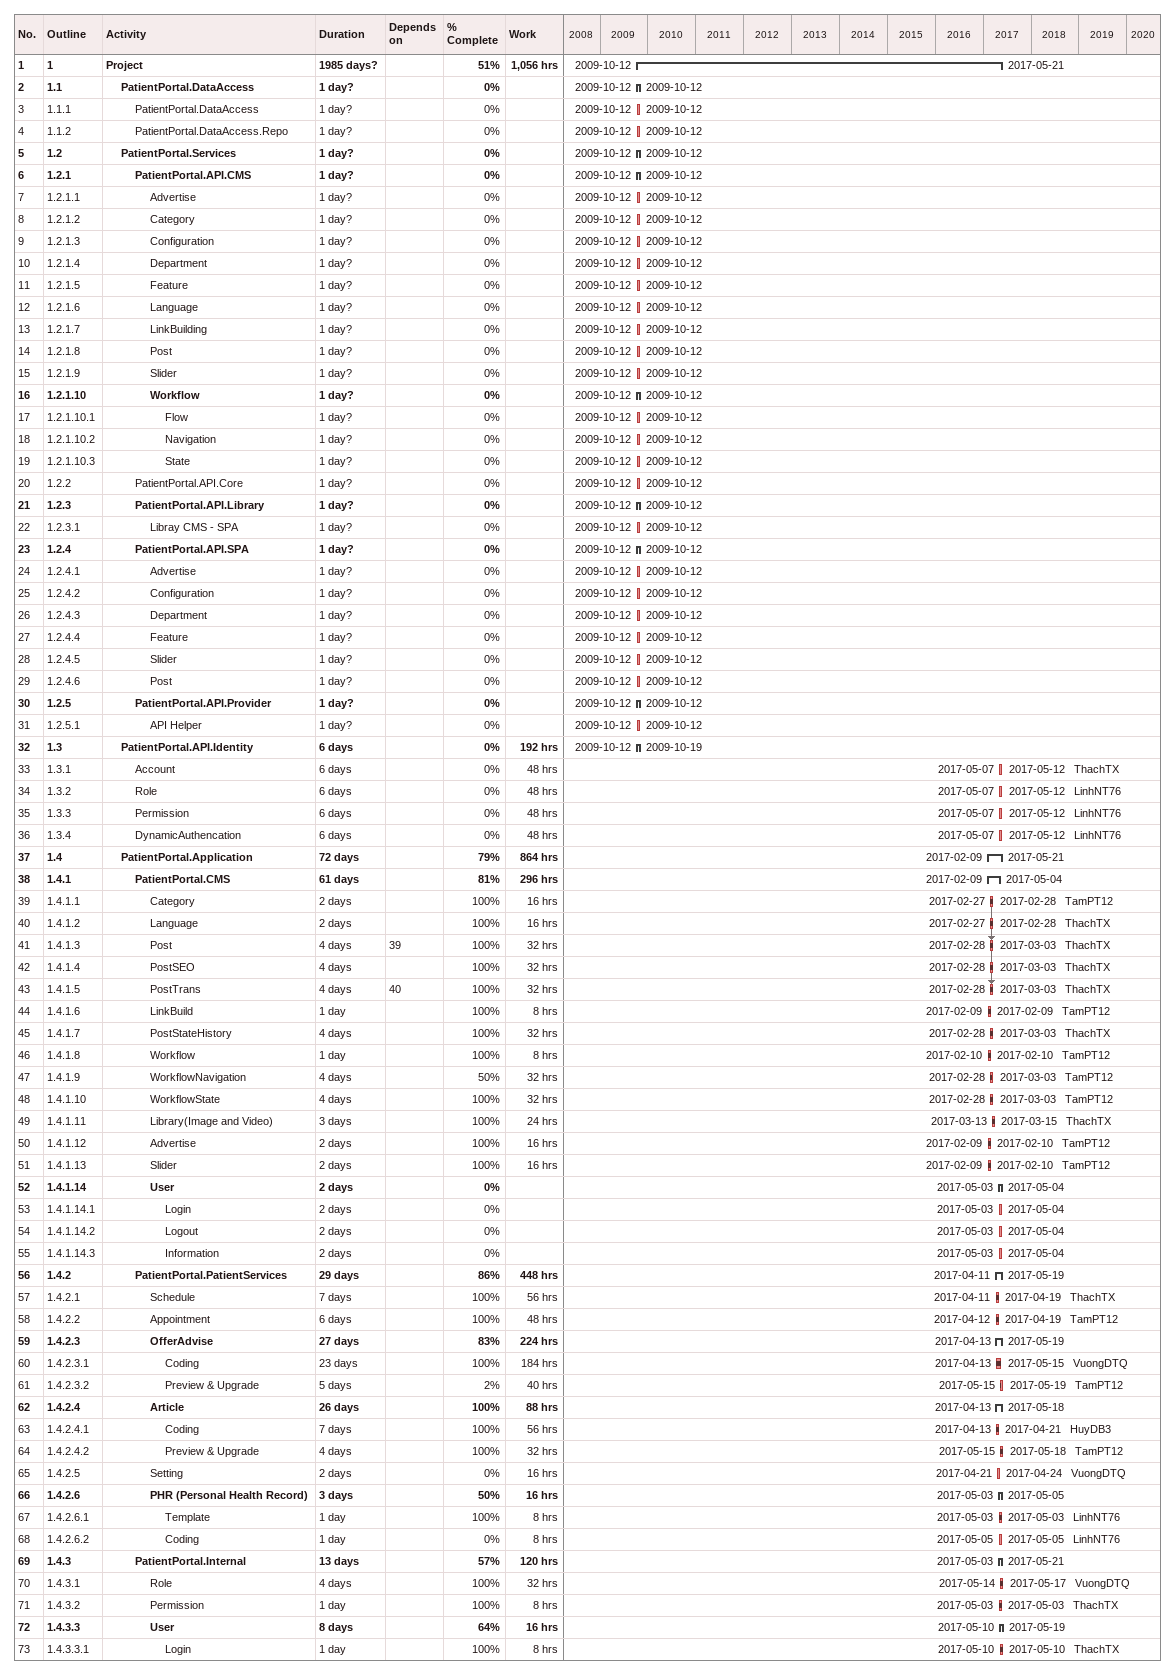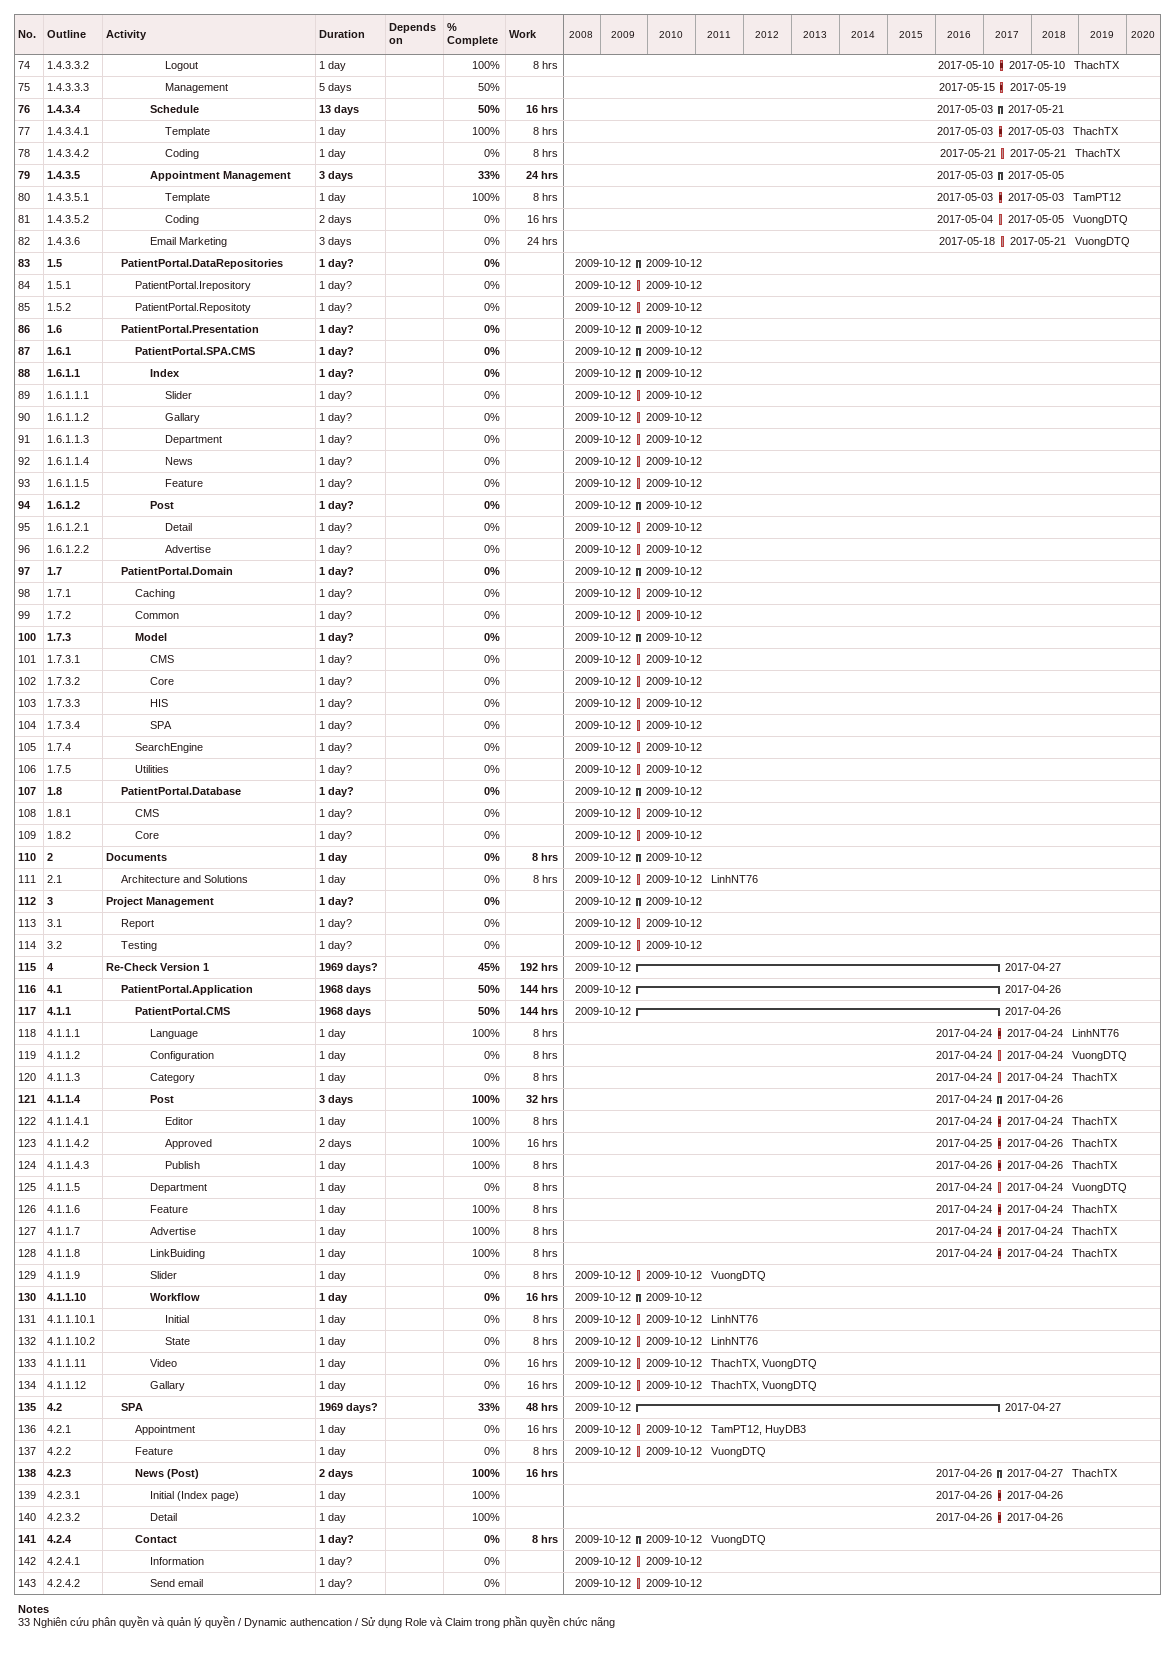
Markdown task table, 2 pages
| ID | WBS | Task | Duration | Start | Finish | Predecessors | Resources | % complete | Work (h) |
|---|---|---|---|---|---|---|---|---|---|
| 1 | 1 | **Project** | 1985d? | 2009-10-12 | 2017-05-21 |  |  | 51 | 1056 |
| 2 | 1.1 | **PatientPortal.DataAccess** | 1d? | 2009-10-12 | 2009-10-12 |  |  | 0 |  |
| 3 | 1.1.1 | PatientPortal.DataAccess | 1d? | 2009-10-12 | 2009-10-12 |  |  | 0 |  |
| 4 | 1.1.2 | PatientPortal.DataAccess.Repo | 1d? | 2009-10-12 | 2009-10-12 |  |  | 0 |  |
| 5 | 1.2 | **PatientPortal.Services** | 1d? | 2009-10-12 | 2009-10-12 |  |  | 0 |  |
| 6 | 1.2.1 | **PatientPortal.API.CMS** | 1d? | 2009-10-12 | 2009-10-12 |  |  | 0 |  |
| 7 | 1.2.1.1 | Advertise | 1d? | 2009-10-12 | 2009-10-12 |  |  | 0 |  |
| 8 | 1.2.1.2 | Category | 1d? | 2009-10-12 | 2009-10-12 |  |  | 0 |  |
| 9 | 1.2.1.3 | Configuration | 1d? | 2009-10-12 | 2009-10-12 |  |  | 0 |  |
| 10 | 1.2.1.4 | Department | 1d? | 2009-10-12 | 2009-10-12 |  |  | 0 |  |
| 11 | 1.2.1.5 | Feature | 1d? | 2009-10-12 | 2009-10-12 |  |  | 0 |  |
| 12 | 1.2.1.6 | Language | 1d? | 2009-10-12 | 2009-10-12 |  |  | 0 |  |
| 13 | 1.2.1.7 | LinkBuilding | 1d? | 2009-10-12 | 2009-10-12 |  |  | 0 |  |
| 14 | 1.2.1.8 | Post | 1d? | 2009-10-12 | 2009-10-12 |  |  | 0 |  |
| 15 | 1.2.1.9 | Slider | 1d? | 2009-10-12 | 2009-10-12 |  |  | 0 |  |
| 16 | 1.2.1.10 | **Workflow** | 1d? | 2009-10-12 | 2009-10-12 |  |  | 0 |  |
| 17 | 1.2.1.10.1 | Flow | 1d? | 2009-10-12 | 2009-10-12 |  |  | 0 |  |
| 18 | 1.2.1.10.2 | Navigation | 1d? | 2009-10-12 | 2009-10-12 |  |  | 0 |  |
| 19 | 1.2.1.10.3 | State | 1d? | 2009-10-12 | 2009-10-12 |  |  | 0 |  |
| 20 | 1.2.2 | PatientPortal.API.Core | 1d? | 2009-10-12 | 2009-10-12 |  |  | 0 |  |
| 21 | 1.2.3 | **PatientPortal.API.Library** | 1d? | 2009-10-12 | 2009-10-12 |  |  | 0 |  |
| 22 | 1.2.3.1 | Libray CMS - SPA | 1d? | 2009-10-12 | 2009-10-12 |  |  | 0 |  |
| 23 | 1.2.4 | **PatientPortal.API.SPA** | 1d? | 2009-10-12 | 2009-10-12 |  |  | 0 |  |
| 24 | 1.2.4.1 | Advertise | 1d? | 2009-10-12 | 2009-10-12 |  |  | 0 |  |
| 25 | 1.2.4.2 | Configuration | 1d? | 2009-10-12 | 2009-10-12 |  |  | 0 |  |
| 26 | 1.2.4.3 | Department | 1d? | 2009-10-12 | 2009-10-12 |  |  | 0 |  |
| 27 | 1.2.4.4 | Feature | 1d? | 2009-10-12 | 2009-10-12 |  |  | 0 |  |
| 28 | 1.2.4.5 | Slider | 1d? | 2009-10-12 | 2009-10-12 |  |  | 0 |  |
| 29 | 1.2.4.6 | Post | 1d? | 2009-10-12 | 2009-10-12 |  |  | 0 |  |
| 30 | 1.2.5 | **PatientPortal.API.Provider** | 1d? | 2009-10-12 | 2009-10-12 |  |  | 0 |  |
| 31 | 1.2.5.1 | API Helper | 1d? | 2009-10-12 | 2009-10-12 |  |  | 0 |  |
| 32 | 1.3 | **PatientPortal.API.Identity** | 6d | 2009-10-12 | 2009-10-19 |  |  | 0 | 192 |
| 33 | 1.3.1 | Account | 6d | 2017-05-07 | 2017-05-12 |  | ThachTX | 0 | 48 |
| 34 | 1.3.2 | Role | 6d | 2017-05-07 | 2017-05-12 |  | LinhNT76 | 0 | 48 |
| 35 | 1.3.3 | Permission | 6d | 2017-05-07 | 2017-05-12 |  | LinhNT76 | 0 | 48 |
| 36 | 1.3.4 | DynamicAuthencation | 6d | 2017-05-07 | 2017-05-12 |  | LinhNT76 | 0 | 48 |
| 37 | 1.4 | **PatientPortal.Application** | 72d | 2017-02-09 | 2017-05-21 |  |  | 79 | 864 |
| 38 | 1.4.1 | **PatientPortal.CMS** | 61d | 2017-02-09 | 2017-05-04 |  |  | 81 | 296 |
| 39 | 1.4.1.1 | Category | 2d | 2017-02-27 | 2017-02-28 |  | TamPT12 | 100 | 16 |
| 40 | 1.4.1.2 | Language | 2d | 2017-02-27 | 2017-02-28 |  | ThachTX | 100 | 16 |
| 41 | 1.4.1.3 | Post | 4d | 2017-02-28 | 2017-03-03 | 39 | ThachTX | 100 | 32 |
| 42 | 1.4.1.4 | PostSEO | 4d | 2017-02-28 | 2017-03-03 |  | ThachTX | 100 | 32 |
| 43 | 1.4.1.5 | PostTrans | 4d | 2017-02-28 | 2017-03-03 | 40 | ThachTX | 100 | 32 |
| 44 | 1.4.1.6 | LinkBuild | 1d | 2017-02-09 | 2017-02-09 |  | TamPT12 | 100 | 8 |
| 45 | 1.4.1.7 | PostStateHistory | 4d | 2017-02-28 | 2017-03-03 |  | ThachTX | 100 | 32 |
| 46 | 1.4.1.8 | Workflow | 1d | 2017-02-10 | 2017-02-10 |  | TamPT12 | 100 | 8 |
| 47 | 1.4.1.9 | WorkflowNavigation | 4d | 2017-02-28 | 2017-03-03 |  | TamPT12 | 50 | 32 |
| 48 | 1.4.1.10 | WorkflowState | 4d | 2017-02-28 | 2017-03-03 |  | TamPT12 | 100 | 32 |
| 49 | 1.4.1.11 | Library(Image and Video) | 3d | 2017-03-13 | 2017-03-15 |  | ThachTX | 100 | 24 |
| 50 | 1.4.1.12 | Advertise | 2d | 2017-02-09 | 2017-02-10 |  | TamPT12 | 100 | 16 |
| 51 | 1.4.1.13 | Slider | 2d | 2017-02-09 | 2017-02-10 |  | TamPT12 | 100 | 16 |
| 52 | 1.4.1.14 | **User** | 2d | 2017-05-03 | 2017-05-04 |  |  | 0 |  |
| 53 | 1.4.1.14.1 | Login | 2d | 2017-05-03 | 2017-05-04 |  |  | 0 |  |
| 54 | 1.4.1.14.2 | Logout | 2d | 2017-05-03 | 2017-05-04 |  |  | 0 |  |
| 55 | 1.4.1.14.3 | Information | 2d | 2017-05-03 | 2017-05-04 |  |  | 0 |  |
| 56 | 1.4.2 | **PatientPortal.PatientServices** | 29d | 2017-04-11 | 2017-05-19 |  |  | 86 | 448 |
| 57 | 1.4.2.1 | Schedule | 7d | 2017-04-11 | 2017-04-19 |  | ThachTX | 100 | 56 |
| 58 | 1.4.2.2 | Appointment | 6d | 2017-04-12 | 2017-04-19 |  | TamPT12 | 100 | 48 |
| 59 | 1.4.2.3 | **OfferAdvise** | 27d | 2017-04-13 | 2017-05-19 |  |  | 83 | 224 |
| 60 | 1.4.2.3.1 | Coding | 23d | 2017-04-13 | 2017-05-15 |  | VuongDTQ | 100 | 184 |
| 61 | 1.4.2.3.2 | Preview & Upgrade | 5d | 2017-05-15 | 2017-05-19 |  | TamPT12 | 2 | 40 |
| 62 | 1.4.2.4 | **Article** | 26d | 2017-04-13 | 2017-05-18 |  |  | 100 | 88 |
| 63 | 1.4.2.4.1 | Coding | 7d | 2017-04-13 | 2017-04-21 |  | HuyDB3 | 100 | 56 |
| 64 | 1.4.2.4.2 | Preview & Upgrade | 4d | 2017-05-15 | 2017-05-18 |  | TamPT12 | 100 | 32 |
| 65 | 1.4.2.5 | Setting | 2d | 2017-04-21 | 2017-04-24 |  | VuongDTQ | 0 | 16 |
| 66 | 1.4.2.6 | **PHR (Personal Health Record)** | 3d | 2017-05-03 | 2017-05-05 |  |  | 50 | 16 |
| 67 | 1.4.2.6.1 | Template | 1d | 2017-05-03 | 2017-05-03 |  | LinhNT76 | 100 | 8 |
| 68 | 1.4.2.6.2 | Coding | 1d | 2017-05-05 | 2017-05-05 |  | LinhNT76 | 0 | 8 |
| 69 | 1.4.3 | **PatientPortal.Internal** | 13d | 2017-05-03 | 2017-05-21 |  |  | 57 | 120 |
| 70 | 1.4.3.1 | Role | 4d | 2017-05-14 | 2017-05-17 |  | VuongDTQ | 100 | 32 |
| 71 | 1.4.3.2 | Permission | 1d | 2017-05-03 | 2017-05-03 |  | ThachTX | 100 | 8 |
| 72 | 1.4.3.3 | **User** | 8d | 2017-05-10 | 2017-05-19 |  |  | 64 | 16 |
| 73 | 1.4.3.3.1 | Login | 1d | 2017-05-10 | 2017-05-10 |  | ThachTX | 100 | 8 |
| 74 | 1.4.3.3.2 | Logout | 1d | 2017-05-10 | 2017-05-10 |  | ThachTX | 100 | 8 |
| 75 | 1.4.3.3.3 | Management | 5d | 2017-05-15 | 2017-05-19 |  |  | 50 |  |
| 76 | 1.4.3.4 | **Schedule** | 13d | 2017-05-03 | 2017-05-21 |  |  | 50 | 16 |
| 77 | 1.4.3.4.1 | Template | 1d | 2017-05-03 | 2017-05-03 |  | ThachTX | 100 | 8 |
| 78 | 1.4.3.4.2 | Coding | 1d | 2017-05-21 | 2017-05-21 |  | ThachTX | 0 | 8 |
| 79 | 1.4.3.5 | **Appointment Management** | 3d | 2017-05-03 | 2017-05-05 |  |  | 33 | 24 |
| 80 | 1.4.3.5.1 | Template | 1d | 2017-05-03 | 2017-05-03 |  | TamPT12 | 100 | 8 |
| 81 | 1.4.3.5.2 | Coding | 2d | 2017-05-04 | 2017-05-05 |  | VuongDTQ | 0 | 16 |
| 82 | 1.4.3.6 | Email Marketing | 3d | 2017-05-18 | 2017-05-21 |  | VuongDTQ | 0 | 24 |
| 83 | 1.5 | **PatientPortal.DataRepositories** | 1d? | 2009-10-12 | 2009-10-12 |  |  | 0 |  |
| 84 | 1.5.1 | PatientPortal.Irepository | 1d? | 2009-10-12 | 2009-10-12 |  |  | 0 |  |
| 85 | 1.5.2 | PatientPortal.Repositoty | 1d? | 2009-10-12 | 2009-10-12 |  |  | 0 |  |
| 86 | 1.6 | **PatientPortal.Presentation** | 1d? | 2009-10-12 | 2009-10-12 |  |  | 0 |  |
| 87 | 1.6.1 | **PatientPortal.SPA.CMS** | 1d? | 2009-10-12 | 2009-10-12 |  |  | 0 |  |
| 88 | 1.6.1.1 | **Index** | 1d? | 2009-10-12 | 2009-10-12 |  |  | 0 |  |
| 89 | 1.6.1.1.1 | Slider | 1d? | 2009-10-12 | 2009-10-12 |  |  | 0 |  |
| 90 | 1.6.1.1.2 | Gallary | 1d? | 2009-10-12 | 2009-10-12 |  |  | 0 |  |
| 91 | 1.6.1.1.3 | Department | 1d? | 2009-10-12 | 2009-10-12 |  |  | 0 |  |
| 92 | 1.6.1.1.4 | News | 1d? | 2009-10-12 | 2009-10-12 |  |  | 0 |  |
| 93 | 1.6.1.1.5 | Feature | 1d? | 2009-10-12 | 2009-10-12 |  |  | 0 |  |
| 94 | 1.6.1.2 | **Post** | 1d? | 2009-10-12 | 2009-10-12 |  |  | 0 |  |
| 95 | 1.6.1.2.1 | Detail | 1d? | 2009-10-12 | 2009-10-12 |  |  | 0 |  |
| 96 | 1.6.1.2.2 | Advertise | 1d? | 2009-10-12 | 2009-10-12 |  |  | 0 |  |
| 97 | 1.7 | **PatientPortal.Domain** | 1d? | 2009-10-12 | 2009-10-12 |  |  | 0 |  |
| 98 | 1.7.1 | Caching | 1d? | 2009-10-12 | 2009-10-12 |  |  | 0 |  |
| 99 | 1.7.2 | Common | 1d? | 2009-10-12 | 2009-10-12 |  |  | 0 |  |
| 100 | 1.7.3 | **Model** | 1d? | 2009-10-12 | 2009-10-12 |  |  | 0 |  |
| 101 | 1.7.3.1 | CMS | 1d? | 2009-10-12 | 2009-10-12 |  |  | 0 |  |
| 102 | 1.7.3.2 | Core | 1d? | 2009-10-12 | 2009-10-12 |  |  | 0 |  |
| 103 | 1.7.3.3 | HIS | 1d? | 2009-10-12 | 2009-10-12 |  |  | 0 |  |
| 104 | 1.7.3.4 | SPA | 1d? | 2009-10-12 | 2009-10-12 |  |  | 0 |  |
| 105 | 1.7.4 | SearchEngine | 1d? | 2009-10-12 | 2009-10-12 |  |  | 0 |  |
| 106 | 1.7.5 | Utilities | 1d? | 2009-10-12 | 2009-10-12 |  |  | 0 |  |
| 107 | 1.8 | **PatientPortal.Database** | 1d? | 2009-10-12 | 2009-10-12 |  |  | 0 |  |
| 108 | 1.8.1 | CMS | 1d? | 2009-10-12 | 2009-10-12 |  |  | 0 |  |
| 109 | 1.8.2 | Core | 1d? | 2009-10-12 | 2009-10-12 |  |  | 0 |  |
| 110 | 2 | **Documents** | 1d | 2009-10-12 | 2009-10-12 |  |  | 0 | 8 |
| 111 | 2.1 | Architecture and Solutions | 1d | 2009-10-12 | 2009-10-12 |  | LinhNT76 | 0 | 8 |
| 112 | 3 | **Project Management** | 1d? | 2009-10-12 | 2009-10-12 |  |  | 0 |  |
| 113 | 3.1 | Report | 1d? | 2009-10-12 | 2009-10-12 |  |  | 0 |  |
| 114 | 3.2 | Testing | 1d? | 2009-10-12 | 2009-10-12 |  |  | 0 |  |
| 115 | 4 | **Re-Check Version 1** | 1969d? | 2009-10-12 | 2017-04-27 |  |  | 45 | 192 |
| 116 | 4.1 | **PatientPortal.Application** | 1968d | 2009-10-12 | 2017-04-26 |  |  | 50 | 144 |
| 117 | 4.1.1 | **PatientPortal.CMS** | 1968d | 2009-10-12 | 2017-04-26 |  |  | 50 | 144 |
| 118 | 4.1.1.1 | Language | 1d | 2017-04-24 | 2017-04-24 |  | LinhNT76 | 100 | 8 |
| 119 | 4.1.1.2 | Configuration | 1d | 2017-04-24 | 2017-04-24 |  | VuongDTQ | 0 | 8 |
| 120 | 4.1.1.3 | Category | 1d | 2017-04-24 | 2017-04-24 |  | ThachTX | 0 | 8 |
| 121 | 4.1.1.4 | **Post** | 3d | 2017-04-24 | 2017-04-26 |  |  | 100 | 32 |
| 122 | 4.1.1.4.1 | Editor | 1d | 2017-04-24 | 2017-04-24 |  | ThachTX | 100 | 8 |
| 123 | 4.1.1.4.2 | Approved | 2d | 2017-04-25 | 2017-04-26 |  | ThachTX | 100 | 16 |
| 124 | 4.1.1.4.3 | Publish | 1d | 2017-04-26 | 2017-04-26 |  | ThachTX | 100 | 8 |
| 125 | 4.1.1.5 | Department | 1d | 2017-04-24 | 2017-04-24 |  | VuongDTQ | 0 | 8 |
| 126 | 4.1.1.6 | Feature | 1d | 2017-04-24 | 2017-04-24 |  | ThachTX | 100 | 8 |
| 127 | 4.1.1.7 | Advertise | 1d | 2017-04-24 | 2017-04-24 |  | ThachTX | 100 | 8 |
| 128 | 4.1.1.8 | LinkBuiding | 1d | 2017-04-24 | 2017-04-24 |  | ThachTX | 100 | 8 |
| 129 | 4.1.1.9 | Slider | 1d | 2009-10-12 | 2009-10-12 |  | VuongDTQ | 0 | 8 |
| 130 | 4.1.1.10 | **Workflow** | 1d | 2009-10-12 | 2009-10-12 |  |  | 0 | 16 |
| 131 | 4.1.1.10.1 | Initial | 1d | 2009-10-12 | 2009-10-12 |  | LinhNT76 | 0 | 8 |
| 132 | 4.1.1.10.2 | State | 1d | 2009-10-12 | 2009-10-12 |  | LinhNT76 | 0 | 8 |
| 133 | 4.1.1.11 | Video | 1d | 2009-10-12 | 2009-10-12 |  | ThachTX, VuongDTQ | 0 | 16 |
| 134 | 4.1.1.12 | Gallary | 1d | 2009-10-12 | 2009-10-12 |  | ThachTX, VuongDTQ | 0 | 16 |
| 135 | 4.2 | **SPA** | 1969d? | 2009-10-12 | 2017-04-27 |  |  | 33 | 48 |
| 136 | 4.2.1 | Appointment | 1d | 2009-10-12 | 2009-10-12 |  | TamPT12, HuyDB3 | 0 | 16 |
| 137 | 4.2.2 | Feature | 1d | 2009-10-12 | 2009-10-12 |  | VuongDTQ | 0 | 8 |
| 138 | 4.2.3 | **News (Post)** | 2d | 2017-04-26 | 2017-04-27 |  | ThachTX | 100 | 16 |
| 139 | 4.2.3.1 | Initial (Index page) | 1d | 2017-04-26 | 2017-04-26 |  |  | 100 |  |
| 140 | 4.2.3.2 | Detail | 1d | 2017-04-26 | 2017-04-26 |  |  | 100 |  |
| 141 | 4.2.4 | **Contact** | 1d? | 2009-10-12 | 2009-10-12 |  | VuongDTQ | 0 | 8 |
| 142 | 4.2.4.1 | Information | 1d? | 2009-10-12 | 2009-10-12 |  |  | 0 |  |
| 143 | 4.2.4.2 | Send email | 1d? | 2009-10-12 | 2009-10-12 |  |  | 0 |  |

Notes
- 33: Nghiên cứu phân quyền và quản lý quyền / Dynamic authencation / Sử dụng Role và Claim trong phần quyền chức nãng
